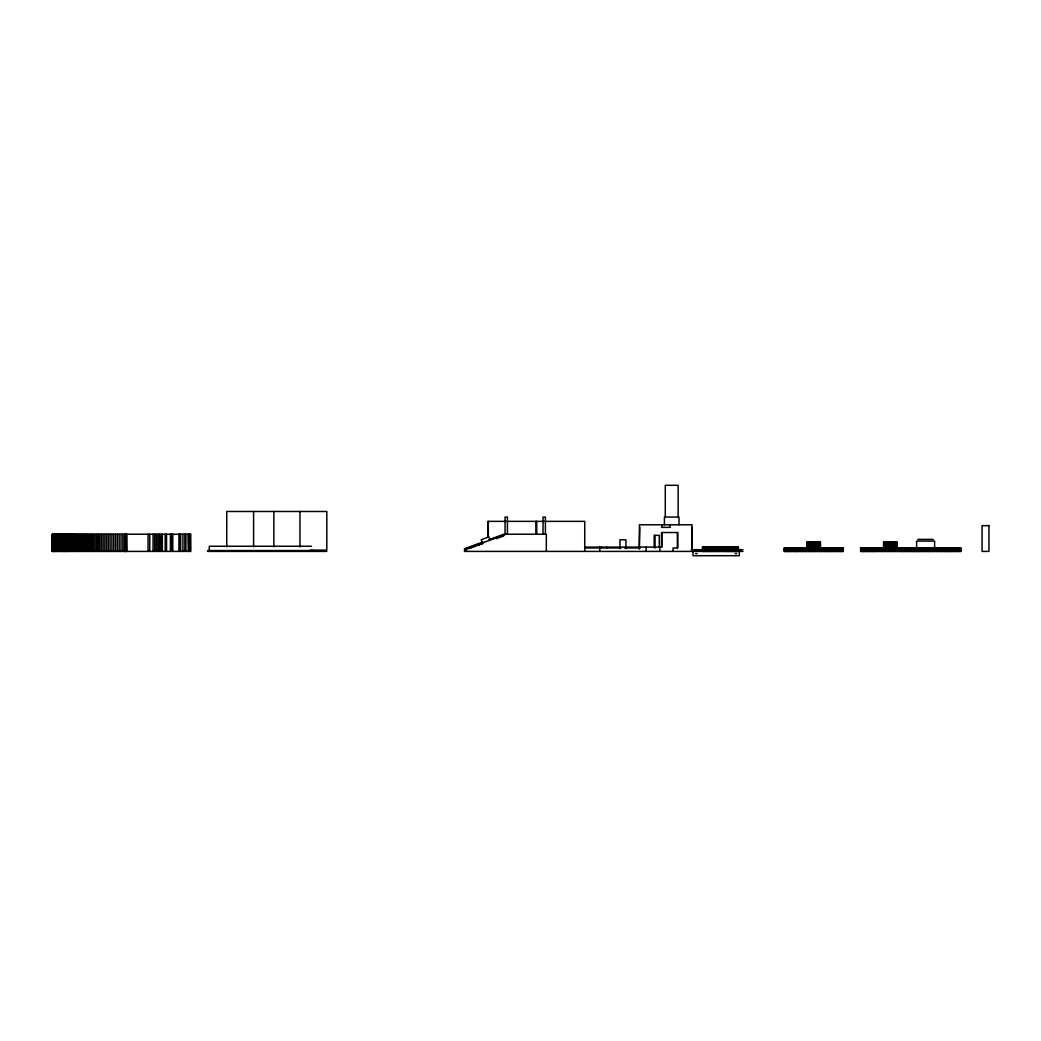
<?xml version="1.0" encoding="UTF-8"?>
<svg xmlns="http://www.w3.org/2000/svg" width="1041" height="1041" viewBox="0 0 1041 1041"><rect width="100%" height="100%" fill="white"/><g stroke="black" fill="none" stroke-linecap="round" stroke-linejoin="round"><path stroke-width="1.5" d="M482.738 542.088L464.507 548.828L464.507 551.405L743.027 551.405M488.802 539.85L504 534.228L546.33 534.228L546.33 551.405M482.282 542.647L465.574 548.828L465.574 551.405M489.869 539.85L505.054 534.228L505.054 517.065L507.422 517.065L507.422 534.228M505.991 534.228L466.511 548.828L466.511 551.405M470.285 547.904L474.761 546.291M477.754 545.211L482.23 543.597M468.151 548.828L482.907 543.506M496.193 538.717L503.584 536.05M505.64 521.359L487.891 521.359L487.891 537.169M506.394 521.359L584.743 521.359L584.743 551.405M639.786 527.371L639.148 548.828M661.464 527.371L670.04 527.371M691.823 527.371L691.823 548.828M917.889 539.381L933.322 539.381M896.808 541.958L883.536 541.958L883.536 548.75M809.729 544.534L817.432 544.534M806.944 545.393L820.217 545.393M311.48 546.252L209.293 546.252L209.28 550.546M584.561 547.111L661.92 547.111L661.92 532.524M584.873 547.969L621.139 547.969M624.392 547.969L640.02 547.969M807.868 547.969L784.198 547.969L784.198 551.405L843.314 551.405L843.314 547.969L819.644 547.969M691.263 549.687L703.677 549.687M737.145 549.687L743.027 549.687M310.556 550.116L326.809 550.116L326.822 511.482L226.756 511.482L226.743 546.889M691.51 550.116L703.326 550.116M737.496 550.116L740.672 550.116M98.674 550.715L100.066 550.715M188.278 550.715L187.966 534.228M207.575 550.546L313.198 550.546M207.575 551.405L326.809 551.405M695.635 553.552L697.197 553.552M735.128 553.552L736.677 553.552M490.077 540.123L488.88 536.896L481.228 539.719L482.425 542.947M960.153 547.969L960.153 551.405M959.867 547.969L959.867 551.405M959.737 547.969L959.737 551.405M959.516 547.969L959.451 551.405M959.177 547.969L959.282 551.405M958.878 547.969L958.878 551.405M958.605 547.969L958.605 551.405M958.332 547.969L958.332 551.405M957.915 547.969L957.915 551.405M957.629 547.969L957.629 551.405M957.33 547.969L957.33 551.405M957.043 547.969L957.043 551.405M956.77 547.969L956.77 551.405M956.523 547.969L956.354 551.405M956.276 547.969L956.185 551.405M955.807 547.969L955.807 551.405M955.534 547.969L955.534 551.405M955.235 547.969L955.235 551.405M954.948 547.969L954.948 551.405M954.688 547.969L954.688 551.405M954.428 547.969L954.428 551.405M954.194 547.969L954.194 551.405M953.972 547.969L953.972 551.405M953.855 547.969L953.855 551.405M953.569 547.969L953.569 551.405L953.426 547.969M953.14 547.969L953.283 551.405M952.918 547.969L952.918 551.405M952.632 547.969L952.632 551.405M952.359 547.969L952.359 551.405M952.099 547.969L952.099 551.405M951.851 547.969L951.851 551.405M951.63 547.969L951.63 551.405M951.409 547.969L951.409 551.405M951.032 547.969L951.032 551.405M950.771 547.969L950.875 551.405M950.498 547.969L950.667 551.405M950.329 547.969L950.277 551.405M950.212 547.969L950.108 551.405M949.847 547.969L949.847 551.405M949.561 547.969L949.561 551.405M949.301 547.969L949.301 551.405M949.054 547.969L949.054 551.405M948.819 547.969L948.819 551.405M948.611 547.969L948.611 551.405M948.403 547.969L948.403 551.405M948.052 547.969L948.052 551.405M947.739 547.969L947.739 551.405M947.492 551.405L947.466 547.969L947.245 551.405M947.089 547.969L947.232 551.405M947.011 547.969L946.907 551.405M946.594 547.969L946.594 551.405M946.347 547.969L946.347 551.405M946.087 547.969L946.087 551.405M945.84 547.969L945.84 551.405M945.618 547.969L945.618 551.405M945.397 547.969L945.397 551.405M945.202 547.969L945.202 551.405M945.02 547.969L945.02 551.405M944.681 547.969L944.681 551.405M944.408 547.969L944.239 551.405M944.174 547.969L944.07 551.405M943.901 547.969L943.901 551.405M943.64 547.969L943.601 551.405M942.73 547.969L942.73 551.405M942.508 547.969L942.508 551.405M942.261 547.969L942.261 551.405M942.04 547.969L942.04 551.405M941.832 547.969L941.832 551.405M941.637 547.969L941.637 551.405M941.454 547.969L941.454 551.405M941.285 547.969L941.285 551.405M940.999 547.969L940.999 551.405M940.752 547.969L940.752 551.405M940.596 547.969L940.543 551.405L940.491 547.969M940.27 547.969L940.27 551.405M939.893 547.969L939.893 551.405M939.516 547.969L939.581 551.405M938.566 547.969L938.566 551.405M938.37 547.969L938.37 551.405M938.149 547.969L938.149 551.405M937.954 547.969L937.954 551.405M937.772 547.969L937.772 551.405M937.603 547.969L937.603 551.405M937.434 547.969L937.29 551.405M937.043 547.969L937.043 551.405M936.835 547.969L936.835 551.405M936.653 547.969L936.614 551.405M936.575 547.969L936.393 551.405M935.989 547.969L935.989 551.405M935.586 547.969L935.586 551.405M935.43 547.969L935.325 551.405L935.234 547.969M934.623 548.607L934.623 541.099L916.601 541.099L916.601 551.405M934.193 547.969L934.011 551.405M933.829 547.969L933.829 551.405M933.66 547.969L933.66 551.405M933.504 547.969L933.361 551.405M932.892 547.969L932.723 551.405M932.619 547.969L932.515 551.405M932.476 547.969L932.32 551.405M931.916 547.969L931.916 551.405M931.5 547.969L931.5 551.405M931.37 547.969L931.227 551.405M931.135 547.969L931.031 551.405M930.823 547.969L930.901 551.405M930.745 547.969L930.745 551.405M929.509 547.969L929.665 551.405M929.366 547.969L929.366 551.405M929.092 547.969L929.223 551.405M928.871 547.969L928.975 551.405M928.624 547.969L928.78 551.405M928.494 547.969L928.416 551.405M928.299 547.969L928.364 551.405M928.143 547.969L928.143 551.405M927.726 547.969L927.726 551.405M927.297 547.969L927.297 551.405M927.115 547.969L927.089 551.405M926.919 547.969L927.05 551.405M926.75 547.969L926.815 551.405M926.581 547.969L926.49 551.405M926.269 547.969L926.386 551.405M926.152 547.969L926.152 551.405M924.955 547.969L925.059 551.405M924.72 547.969L924.837 551.405M924.473 547.969L924.551 551.405M924.408 551.405L924.291 547.969L924.07 551.405M923.914 547.969L923.914 551.405M923.497 547.969L923.497 551.405M922.951 547.969L923.068 551.405M922.794 551.405L922.82 547.969L922.599 551.405M922.43 547.969L922.339 551.405M922.235 547.969L922.118 551.405M921.988 547.969L921.988 551.405M921.858 547.969L921.701 551.405M921.558 547.969L921.558 551.405M920.4 547.969L920.478 551.405M920.309 547.969L920.309 551.405M919.723 547.969L919.723 551.405M919.502 551.405L919.502 547.969L919.281 551.405M919.242 547.969L919.047 551.405L919.034 547.969M918.813 547.969L918.813 551.405M918.448 547.969L918.552 551.405M918.266 547.969L918.318 551.405M918.071 547.969L918.123 551.405M917.863 547.969L917.876 551.405M917.694 547.969L917.681 551.405M917.368 547.969L917.368 551.405M917.121 547.969L917.121 551.405M916.9 547.969L916.9 551.405M916.757 547.969L916.757 551.405M916.262 547.969L916.262 551.405M916.015 547.969L916.015 551.405M915.755 547.969L915.755 551.405M915.507 547.969L915.507 551.405M915.273 547.969L915.273 551.405M915.052 547.969L915.052 551.405M914.636 547.969L914.636 551.405M914.271 547.969L914.401 551.405M914.141 547.969L914.141 551.405M913.894 547.969L913.959 551.405M913.764 547.969L913.764 551.405M913.517 547.969L913.53 551.405M913.269 547.969L913.269 551.405M913.022 547.969L913.022 551.405M912.801 547.969L912.801 551.405M912.58 547.969L912.58 551.405M912.189 547.969L912.189 551.405M911.838 547.969L911.838 551.405M911.539 547.969L911.448 551.405M911.369 547.969L911.369 551.405M910.693 547.969L910.693 551.405M910.459 547.969L910.459 551.405M910.211 547.969L910.211 551.405M909.99 547.969L909.99 551.405M909.769 547.969L909.769 551.405M909.561 547.969L909.561 551.405M909.196 547.969L909.196 551.405M908.871 547.969L908.871 551.405M908.598 547.969L908.598 551.405M908.364 547.969L908.364 551.405M908.181 547.969L907.973 551.405L907.934 547.969M907.57 547.969L907.752 551.405M907.44 547.969L907.492 551.405M907.323 547.969L907.114 551.405M906.893 547.969L906.893 551.405M906.672 547.969L906.672 551.405M906.451 547.969L906.256 551.405M906.073 547.969L906.073 551.405M905.735 547.969L905.735 551.405M905.449 547.969L905.449 551.405M905.202 547.969L905.202 551.405M904.993 547.969L904.993 551.405M904.824 547.969L904.772 551.405M904.72 547.969L904.525 551.405M904.108 551.405L904.108 547.969L903.913 551.405M903.835 547.969L903.77 551.405M903.627 547.969L903.614 551.405M903.12 547.969L903.12 551.405M902.911 547.969L902.911 551.405M902.716 547.969L902.716 551.405M902.521 547.969L902.352 551.405M902.183 547.969L902.183 551.405M901.883 547.969L901.883 551.405M901.636 547.969L901.636 551.405M901.259 547.969L901.428 551.405M901.116 547.969L901.064 551.405M901.025 547.969L900.829 551.405M900.374 547.969L900.374 551.405M899.918 547.969L899.84 551.405M898.799 547.969L898.799 551.405M898.63 547.969L898.448 551.405M898.292 547.969L898.292 551.405M898.006 547.969L898.136 551.405M897.758 547.969L897.758 551.405M897.55 547.969L897.381 551.405M897.251 547.969L897.134 551.405M897.095 547.969L896.952 551.405L896.73 541.958M896.626 541.958L896.522 548.75M896.353 541.958L896.405 551.405M896.236 541.958L896.184 548.75M896.041 541.958L895.924 551.405M895.689 541.958L895.676 551.405M895.416 541.958L895.455 551.405M895.286 541.958L895.325 551.405M895.169 541.958L894.974 548.75M894.805 541.958L894.805 548.75M894.687 541.958L894.596 548.75M894.401 541.958L894.505 548.75M894.102 541.958L894.271 551.405M893.998 541.958L893.985 551.405M893.816 541.958L893.855 551.405M893.516 541.958L893.633 551.405M893.295 541.958L893.438 551.405M893.204 541.958L893.061 551.405L893.009 541.958M892.788 541.958L892.749 551.405M892.371 541.958L892.514 548.75M892.215 541.958L892.267 551.405M892.072 541.958L891.942 548.75M891.825 541.958L891.773 551.405M891.617 541.958L891.577 551.405L891.33 541.958M891.122 541.958L891.096 551.405L890.979 541.958M890.81 541.958L890.706 551.405M890.615 541.958L890.615 548.75M890.315 541.958L890.315 548.75M890.029 541.958L890.172 548.75M889.6 541.958L889.639 551.405M889.482 541.958L889.326 551.405M889.196 541.958L889.248 551.405M889.001 541.958L888.936 551.405M888.728 541.958L888.806 551.405M888.624 541.958L888.572 551.405M888.272 541.958L888.402 548.75M888.129 541.958L888.077 551.405M887.83 541.958L887.973 548.75M887.596 547.969L887.596 551.405M887.413 541.958L887.387 551.405M887.335 541.958L887.192 551.405L887.088 541.958M886.932 541.958L886.906 551.405M886.529 541.958L886.711 551.405M886.359 551.405L886.333 541.958L886.073 551.405M886.034 541.958L885.943 548.75M885.748 541.958L885.657 548.75M885.54 541.958L885.54 548.75M885.37 541.958L885.37 548.75M885.175 541.958L885.019 551.405M884.798 541.958L884.772 551.405M884.655 541.958L884.733 551.405M884.499 541.958L884.525 551.405M884.199 541.958L884.199 548.75M884.108 541.958L883.939 551.405M883.718 541.958L883.822 548.75M883.471 547.969L883.288 551.405M883.249 547.969L883.093 551.405M882.963 547.969L882.963 551.405M882.794 547.969L882.794 551.405M882.586 547.969L882.586 551.405M882.339 547.969L882.208 551.405M882.052 547.969L882.052 551.405M881.896 547.969L881.896 551.405M881.714 547.969L881.545 551.405M879.957 547.969L879.957 551.405M879.476 551.405L879.085 547.969M878.916 547.969L878.708 551.405M878.448 547.969L878.448 551.405M878.162 547.969L878.162 551.405M877.992 547.969L877.992 551.405M877.628 547.969L877.823 551.405M877.433 547.969L877.433 551.405M877.225 547.969L877.225 551.405M876.743 547.969L876.717 551.405M876.314 547.969L876.34 551.405M876.288 547.969L876.301 551.405M875.819 547.969L875.676 551.405M875.624 547.969L875.52 551.405M875.351 547.969L875.351 551.405M875.143 547.969L875.143 551.405M874.895 547.969L874.895 551.405M874.609 547.969L874.609 551.405M874.271 547.969L874.271 551.405M874.089 547.969L874.089 551.405M873.88 547.969L873.88 551.405M873.672 547.969L873.672 551.405M873.451 547.969L873.451 551.405M873.23 547.969L873.23 551.405M872.852 547.969L872.852 551.405L872.644 547.969M872.475 547.969L872.436 551.405M872.371 547.969L872.228 551.405M872.163 547.969L871.981 551.405M871.746 547.969L871.746 551.405M871.473 547.969L871.473 551.405M871.148 547.969L871.148 551.405M870.783 547.969L870.783 551.405M870.575 547.969L870.575 551.405M870.354 547.969L870.354 551.405M870.133 547.969L870.133 551.405M869.886 547.969L869.886 551.405M869.716 547.969L869.651 551.405M869.547 547.969L869.573 551.405M869.326 547.969L869.17 551.405M868.975 547.969L869.053 551.405M868.806 547.969L868.897 551.405M868.506 547.969L868.506 551.405M868.155 547.969L868.155 551.405M867.765 547.969L867.765 551.405M867.543 547.969L867.543 551.405M867.309 547.969L867.309 551.405M867.075 547.969L867.075 551.405M866.815 547.969L866.815 551.405M866.58 547.969L866.58 551.405M866.45 547.969L865.943 551.405M865.709 547.969L865.709 551.405M865.292 547.969L865.292 551.405M865.071 547.969L865.071 551.405M864.837 547.969L864.837 551.405M864.55 547.969L864.59 551.405M864.381 547.969L864.225 551.405M864.069 547.969L864.082 551.405M863.744 547.969L863.913 551.405M863.588 547.969L863.588 551.405M863.444 547.969L863.444 551.405M863.223 547.969L863.223 551.405M862.976 547.969L862.976 551.405M862.742 547.969L862.742 551.405M862.455 547.969L862.468 551.405M862.247 547.969L862.221 551.405M862.078 547.969L862.026 551.405M861.792 547.969L861.896 551.405M861.558 547.969L861.558 551.405M861.297 547.969L861.297 551.405M861.102 547.969L861.076 551.405M860.842 547.969L860.842 551.405M843.08 547.969L843.08 551.405M842.872 547.969L842.82 551.405M842.624 547.969L842.624 551.405M842.377 547.969L842.377 551.405M842.13 551.405L842.13 547.969L841.896 551.405M841.701 547.969L841.648 551.405M841.453 547.969L841.453 551.405M841.193 547.969L841.193 551.405M840.946 547.969L840.946 551.405M840.712 547.969L840.712 551.405M840.49 547.969L840.334 551.405M840.178 551.405L840.178 547.969L840.009 551.405M839.853 547.969L839.697 551.405L839.593 547.969M839.332 547.969L839.332 551.405M839.085 547.969L839.085 551.405M838.851 547.969L838.851 551.405M838.63 547.969L838.63 551.405M838.226 547.969L838.226 551.405M837.979 547.969L837.979 551.405M837.862 547.969L837.862 551.405M837.602 547.969L837.55 551.405M837.354 547.969L837.354 551.405M837.107 547.969L837.107 551.405M836.847 547.969L836.847 551.405M836.613 547.969L836.613 551.405M836.378 547.969L836.378 551.405M836.17 547.969L836.17 551.405M835.767 547.969L835.767 551.405M835.429 547.969L835.429 551.405M835.129 547.969L834.856 551.405M834.544 547.969L834.492 551.405M834.44 547.969L834.283 551.405M834.036 547.969L834.036 551.405M833.802 547.969L833.802 551.405M833.568 547.969L833.568 551.405M833.36 547.969L833.36 551.405M833.151 547.969L833.151 551.405M832.774 547.969L832.774 551.405M832.462 547.969L832.462 551.405M832.175 547.969L832.175 551.405M831.954 547.969L831.954 551.405M831.759 547.969L831.642 551.405M831.59 547.969L831.551 551.405M831.343 547.969L831.278 551.405M830.692 547.969L830.692 551.405M830.484 547.969L830.484 551.405M830.25 547.969L830.25 551.405M830.041 547.969L830.041 551.405M829.846 547.969L829.846 551.405M829.651 547.969L829.651 551.405M829.313 547.969L829.313 551.405M829.026 547.969L829.026 551.405M828.779 547.969L828.779 551.405M828.584 551.405L828.415 547.969L828.181 551.405M828.102 547.969L828.102 551.405M827.634 547.969L827.556 551.405M827.426 547.969L827.491 551.405M827.27 547.969L827.205 551.405M826.697 547.969L826.697 551.405M826.502 547.969L826.502 551.405M826.294 547.969L826.294 551.405M826.112 547.969L826.112 551.405M825.929 547.969L825.929 551.405M825.773 547.969L825.773 551.405M825.474 547.969L825.474 551.405M825.227 547.969L825.227 551.405M825.019 547.969L825.019 551.405M824.836 547.969L824.706 551.405M824.654 547.969L824.485 551.405M824.42 547.969L824.42 551.405M823.965 547.969L823.965 551.405M823.457 547.969L823.47 551.405M823.392 547.969L823.392 551.405M822.377 547.969L822.377 551.405M822.208 547.969L822.208 551.405M822.039 547.969L822.039 551.405M821.87 547.969L821.726 551.405M821.583 547.969L821.583 551.405M821.336 547.969L821.336 551.405M821.141 547.969L821.141 551.405M820.972 547.969L820.828 551.405M820.724 547.969L820.607 551.405L820.399 541.958L807.113 541.958L807.126 551.405M820.308 541.958L820.217 551.405M820.113 541.958L819.983 551.405L819.918 541.958M819.592 541.958L819.592 551.405M819.28 541.958L819.41 551.405M819.137 541.958L819.098 551.405M819.007 541.958L818.955 551.405M818.76 541.958L818.694 551.405L818.551 541.958M818.265 541.958L818.382 551.405M818.096 541.958L818.005 551.405M817.784 541.958L817.914 551.405M817.588 541.958L817.706 551.405M817.51 551.405L817.406 541.958L817.315 551.405M817.042 541.958L817.055 551.405M816.795 541.958L816.86 551.405M816.612 545.393L816.665 551.405M816.092 541.958L816.092 544.677M815.949 541.958L815.949 544.677M815.91 545.393L815.91 551.405M815.793 541.958L815.65 544.677M815.767 545.393L815.623 551.405M815.532 541.958L815.402 544.677M815.48 551.405L815.48 545.393L815.233 551.405M815.298 541.958L815.207 544.677M815.038 541.958L815.116 544.677M815.116 545.393L814.934 551.405L814.739 545.393M814.726 541.958L814.739 544.677L814.556 541.958M814.556 545.393L814.556 551.405M814.452 541.958L814.387 544.677M814.374 545.393L814.426 551.405M814.27 541.958L814.205 544.677M814.218 551.405L814.153 545.393L814.023 551.405M813.893 541.958L813.893 544.677M813.75 541.958L813.75 544.677M813.724 545.393L813.724 551.405M813.62 541.958L813.62 544.677M813.581 545.393L813.437 551.405M813.307 541.958L813.242 544.677M813.008 541.958L813.06 544.677M813.138 551.405L813.008 545.393L812.878 551.405M812.8 544.677L812.787 541.958L812.592 544.677M812.644 545.393L812.566 551.405M812.474 541.958L812.396 544.677M812.5 545.393L812.409 551.405M812.214 541.958L812.305 544.677M812.123 545.393L812.292 551.405M811.98 541.958L812.11 544.677M812.032 545.393L811.928 551.405M811.72 541.958L811.863 544.677M811.811 545.393L811.811 551.405M811.564 541.958L811.564 544.677L811.251 541.958M811.538 545.393L811.681 551.405M811.381 545.393L811.381 551.405M811.225 541.958L811.186 544.677M811.238 545.393L811.238 551.405M810.822 541.958L810.913 544.677M810.64 541.958L810.718 544.677M810.471 541.958L810.536 551.405M810.275 541.958L810.379 551.405M810.106 541.958L810.015 551.405M809.924 541.958L809.742 551.405L809.625 541.958M809.338 541.958L809.338 551.405M809.247 541.958L809.156 551.405M808.961 541.958L808.948 551.405M808.753 541.958L808.779 551.405M808.506 541.958L808.454 551.405L808.232 541.958M808.076 541.958L808.05 551.405M807.92 541.958L807.894 551.405M807.751 541.958L807.569 551.405M807.413 541.958L807.387 551.405M807.204 541.958L807.217 551.405M806.684 547.969L806.541 551.405M806.372 547.969L806.372 551.405M806.176 547.969L806.176 551.405M805.929 547.969L805.929 551.405M805.786 547.969L805.63 551.405M805.474 547.969L805.474 551.405M805.305 547.969L805.305 551.405M805.135 547.969L805.135 551.405M804.107 547.969L804.107 551.405M804.016 547.969L804.055 551.405M803.548 547.969L803.548 551.405M803.092 547.969L803.053 551.405M802.806 547.969L802.949 551.405M802.676 547.969L802.676 551.405M802.494 547.969L802.494 551.405M802.286 547.969L802.286 551.405M802.038 547.969L802.038 551.405M801.739 547.969L801.739 551.405M801.583 547.969L801.583 551.405M801.401 547.969L801.401 551.405M801.219 547.969L801.219 551.405M801.01 547.969L801.01 551.405M800.815 547.969L800.815 551.405M799.813 547.969L799.904 551.405M799.397 547.969L799.358 551.405M799.293 547.969L799.15 551.405M799.098 547.969L798.928 551.405M798.733 547.969L798.733 551.405M798.486 547.969L798.486 551.405M798.2 547.969L798.2 551.405M797.861 547.969L797.861 551.405M797.666 547.969L797.666 551.405M797.471 547.969L797.471 551.405M797.263 547.969L797.263 551.405M797.029 547.969L797.029 551.405M796.82 547.969L796.859 551.405M796.612 547.969L796.612 551.405M796.352 547.969L796.43 551.405M796.17 547.969L796.235 551.405M796.053 547.969L795.923 551.405M795.818 547.969L795.753 551.405M795.558 547.969L795.558 551.405M795.337 547.969L795.337 551.405M795.051 547.969L795.051 551.405M794.738 547.969L794.738 551.405M794.361 547.969L794.361 551.405M794.153 547.969L794.153 551.405M793.945 547.969L793.945 551.405M793.71 547.969L793.71 551.405M793.463 547.969L793.463 551.405M793.229 547.969L793.229 551.405M792.656 547.969L792.63 551.405M792.474 547.969L792.383 551.405M792.084 547.969L792.084 551.405M791.746 547.969L791.746 551.405M791.342 547.969L791.342 551.405M791.134 547.969L791.134 551.405M790.9 547.969L790.9 551.405M790.666 547.969L790.666 551.405M790.405 547.969L790.405 551.405M790.158 547.969L790.158 551.405M789.651 547.969L789.651 551.405M789.533 547.969L789.533 551.405M789.286 547.969L789.286 551.405M788.883 547.969L788.883 551.405M788.662 547.969L788.662 551.405M788.414 547.969L788.414 551.405M788.18 547.969L788.18 551.405M787.907 547.969L787.907 551.405M787.66 547.969L787.66 551.405M787.438 547.969L787.503 551.405M787.334 551.405L787.334 547.969L787.022 551.405M786.801 547.969L786.801 551.405M786.567 547.969L786.567 551.405M786.41 551.405L786.319 547.969L786.241 551.405M786.046 547.969L786.059 551.405M785.669 547.969L785.864 551.405M785.474 547.969L785.617 551.405M785.382 547.969L785.317 551.405M785.122 547.969L785.109 551.405M784.888 547.969L784.901 551.405M784.693 547.969L784.667 551.405M784.42 547.969L784.485 551.405M739.331 551.405L739.331 555.699L692.981 555.699L692.981 551.405M738.433 551.405L738.433 547.111L702.493 547.111L702.493 551.405M738.121 547.111L737.952 551.405M737.861 547.111L737.861 551.405M737.575 547.111L737.64 551.405M737.327 547.111L737.327 551.405M737.041 547.111L737.041 551.405M736.781 547.111L736.703 551.405M736.625 547.111L736.547 551.405M736.377 547.111L736.377 551.405M736.065 547.111L736.065 551.405M735.779 547.111L735.779 551.405M735.519 547.111L735.519 551.405M735.284 547.111L735.245 551.405M735.089 547.111L735.089 551.405M734.764 547.111L734.751 551.405M734.621 547.111L734.478 551.405M734.465 547.111L734.439 551.405M734.126 547.111L734.126 551.405M733.84 547.111L733.84 551.405M733.593 547.111L733.593 551.405M733.385 547.111L733.189 551.405M733.033 547.111L733.033 551.405M732.89 547.111L732.786 551.405M732.695 547.111L732.617 551.405M732.422 547.111L732.448 551.405M732.174 547.111L732.174 551.405M731.875 547.111L731.875 551.405M731.589 547.111L731.589 551.405M731.329 547.111L731.329 551.405M731.107 547.111L731.107 551.405M730.912 547.111L730.912 551.405M730.743 547.111L730.6 551.405M730.483 547.111L730.483 551.405M730.288 547.111L730.235 551.405M730.053 547.111L730.027 551.405M729.78 547.111L729.741 551.405M729.598 547.111L729.533 551.405M729.299 547.111L729.377 551.405M729.09 547.111L729.09 551.405M728.817 547.111L728.817 551.405M728.557 547.111L728.557 551.405M728.336 547.111L728.336 551.405M728.14 547.111L727.971 551.405M727.841 547.111L727.841 551.405M727.711 547.111L727.62 551.405M727.321 547.111L727.399 551.405M727.295 547.111L727.165 551.405M726.839 547.111L726.839 551.405M725.616 547.111L725.616 551.405M725.395 547.111L725.395 551.405M725.187 547.111L725.187 551.405M725.004 547.111L725.004 551.405M724.848 551.405L724.848 547.111L724.523 551.405M724.315 551.405L724.289 547.111L724.081 551.405M723.716 547.111L723.716 551.405M723.365 547.111L722.857 551.405M722.753 547.111L722.753 551.405M721.933 547.111L721.933 551.405M721.751 547.111L721.751 551.405M721.465 547.111L721.595 551.405M721.361 551.405L720.971 547.111M720.463 547.111L720.463 551.405M720.099 547.111L719.943 551.405L719.93 547.111M719.565 547.111L719.643 551.405M719.318 547.111L719.448 551.405M719.162 547.111L719.162 551.405M718.993 547.111L718.993 551.405M718.056 547.111L718.173 551.405M717.965 551.405L717.796 547.111L717.73 551.405M717.197 547.111L717.197 551.405M716.846 551.405L716.715 547.111L716.572 551.405M716.312 547.111L716.403 551.405M716.208 547.111L716.078 551.405M715.922 547.111L715.922 551.405M715.74 547.111L715.74 551.405M715.531 547.111L715.531 551.405M715.297 547.111L715.297 551.405M714.542 547.111L714.529 551.405L714.425 547.111M714.087 547.111L714.087 551.405M713.749 547.111L713.658 551.405M713.566 547.111L713.632 551.405M713.293 547.111L713.293 551.405L713.085 547.111M712.942 547.111L712.942 551.405M712.578 547.111L712.773 551.405M712.356 547.111L712.356 551.405M712.109 547.111L712.109 551.405M711.836 547.111L711.836 551.405M711.497 547.111L711.12 551.405M710.951 547.111L710.847 551.405L710.808 547.111M710.443 547.111L710.443 551.405M710.326 547.111L710.326 551.405M710.183 547.111L710.014 551.405M709.819 547.111L709.819 551.405M709.598 547.111L709.598 551.405M709.337 547.111L709.337 551.405M709.051 547.111L709.051 551.405M708.752 547.111L708.752 551.405M708.322 547.111L708.244 551.405M708.127 547.111L708.023 551.405M707.893 547.111L707.893 551.405M707.737 547.111L707.737 551.405M707.542 547.111L707.542 551.405M707.32 547.111L707.32 551.405M707.073 547.111L707.073 551.405M706.8 547.111L706.8 551.405M706.488 547.111L706.305 551.405M706.162 547.111L706.149 551.405M705.993 547.111L706.006 551.405M705.681 547.111L705.837 551.405M705.408 547.111L705.408 551.405M705.147 547.111L705.147 551.405M704.861 547.111L704.861 551.405M704.536 547.111L704.536 551.405M703.872 547.111L703.885 551.405M703.599 547.111L703.599 551.405M703.287 547.111L703.287 551.405M702.805 547.111L702.779 551.405M692.044 551.405L692.044 524.794L639.447 524.794L639.486 548.828M679.005 524.794L679.005 517.065L664.418 517.065L664.418 524.794M678.133 517.065L678.133 485.301L665.277 485.301L665.277 517.065M677.366 532.524L677.366 547.969M673.072 551.405L673.072 547.969L677.795 547.969L677.795 532.524L661.49 532.524L661.49 547.111M669.779 524.794L669.779 527.371M661.751 524.794L661.751 527.371M659.851 547.111L659.851 551.405M659.265 547.111L659.265 535.347L654.177 535.347L654.177 547.111M655.049 535.347L655.049 548.191M646.123 547.111L646.123 551.405M625.94 548.633L625.94 539.785L619.942 539.785L619.942 548.633M606.552 547.111L606.552 547.969M601.542 547.111L601.542 547.969M599.759 547.111L599.759 551.405M545.406 534.228L545.406 517.065L543.038 517.065L543.038 534.228M536.74 521.359L536.74 534.007M535.881 521.359L535.881 534.007M488.32 521.359L488.32 537.169M299.964 511.482L299.964 546.889M273.861 511.482L273.861 546.889M253.601 511.482L253.601 546.889M190.555 534.228L190.555 551.405M190.165 551.405L190.178 534.228L190.035 551.405M189.358 534.228L189.007 550.715L189.007 534.228M189.202 534.228L189.202 550.715M185.923 534.228L185.923 550.715M184.843 534.228L184.843 550.715M182.93 534.228L182.93 550.715M180.666 534.228L180.666 550.715M179.82 534.228L179.82 550.715M178.948 534.228L178.948 550.715M172.78 534.228L172.78 550.715M171.609 534.228L171.609 550.715M170.399 534.228L170.399 550.715M166.547 534.228L166.547 550.715M165.181 534.228L165.181 550.715M162.344 534.228L162.344 550.715M160.887 534.228L160.887 550.715M159.377 534.228L159.377 550.715M157.855 534.228L157.855 550.715M156.293 534.228L156.293 550.715M154.706 534.228L154.706 550.715M153.079 534.228L153.079 550.715M149.774 534.228L149.774 550.715M148.069 534.228L148.069 550.715M126.781 534.228L126.781 551.405M126.364 534.228L126.573 551.405M126.156 534.228L126.156 551.405M125.948 534.228L125.948 551.405M125.74 534.228L125.74 551.405M125.532 534.228L125.532 551.405M125.323 534.228L125.323 551.405M125.115 534.228L125.115 551.405M124.92 534.228L124.92 551.405M124.712 534.228L124.712 551.405M124.517 534.228L124.517 551.405M122.864 534.228L122.864 551.405M121.016 534.228L121.016 551.405M119.168 534.228L119.168 551.405M117.334 534.228L117.334 551.405M115.512 534.228L115.512 551.405M113.69 534.228L113.69 551.405M111.894 534.228L111.894 551.405M110.099 534.228L110.099 551.405M108.329 534.228L108.329 551.405M106.572 534.228L106.572 551.405M104.842 534.228L104.842 551.405M103.137 534.228L103.137 551.405M101.445 534.228L101.445 551.405M99.793 534.228L99.793 551.405M98.388 534.228L98.388 551.405M98.153 534.228L98.153 551.405M96.54 534.228L96.54 551.405M94.965 534.228L94.965 551.405M93.417 534.228L93.417 551.405M91.907 534.228L91.907 551.405M90.424 534.228L90.424 551.405M88.966 534.228L88.966 551.405M87.561 534.228L87.561 551.405M86.182 534.228L86.182 551.405M84.842 534.228L84.842 551.405M83.54 534.228L83.54 551.405M82.278 534.228L82.278 551.405M81.055 534.228L81.055 551.405M79.871 534.228L79.871 551.405M78.726 534.228L78.726 551.405M77.633 534.228L77.633 551.405M76.566 534.228L76.566 551.405M75.551 534.228L75.551 551.405M74.575 534.228L74.575 551.405M73.638 534.228L73.638 551.405M72.753 534.228L72.753 551.405M71.907 534.228L71.907 551.405M71.1 534.228L71.1 551.405M70.333 534.228L70.333 551.405M69.604 534.228L69.604 551.405M68.927 534.228L68.927 551.405M68.277 534.228L68.277 551.405M67.678 534.228L67.678 551.405M67.118 534.228L67.118 551.405M66.585 534.228L66.585 551.405M66.103 534.228L66.103 551.405M65.648 534.228L65.648 551.405M65.245 534.228L65.245 551.405M64.854 534.228L64.854 551.405M64.516 534.228L64.516 551.405M64.204 534.228L64.204 551.405M63.93 534.228L63.93 551.405M63.683 534.228L63.683 551.405M63.267 534.228L63.462 551.405M63.111 534.228L63.111 551.405M62.967 534.228L62.59 551.405M62.213 534.228L62.213 551.405M61.367 534.228L61.367 551.405M60.56 534.228L60.56 551.405M59.792 534.228L59.792 551.405M59.064 534.228L59.064 551.405M58.387 534.228L58.387 551.405M57.736 534.228L57.736 551.405M57.138 534.228L57.138 551.405M56.578 534.228L56.578 551.405M56.045 534.228L56.045 551.405M55.563 534.228L55.563 551.405M55.108 534.228L55.108 551.405M54.705 534.228L54.705 551.405M54.314 534.228L54.314 551.405M53.976 534.228L53.976 551.405M53.664 534.228L53.664 551.405M53.39 534.228L53.39 551.405M53.143 534.228L53.143 551.405M52.922 534.228L52.922 551.405M52.727 534.228L52.727 551.405M52.505 551.405L52.453 534.228L52.206 551.405M988.95 525.653L982.079 525.653L982.079 551.405L988.95 551.405L988.95 525.653M190.542 534.228L52.063 534.228L52.063 551.405L190.542 551.405L190.451 534.228M960.791 547.969L860.621 547.969L860.621 551.405L960.791 551.405L960.791 547.969M960.57 551.405L960.544 547.969L960.427 551.405M933.217 551.405L933.217 547.969L933.1 551.405M880.491 551.405L880.53 547.969L880.413 551.405M726.462 551.405L726.501 547.111L726.436 551.405M704.145 551.405L704.21 547.111L704.093 551.405M703.052 551.405L703.078 547.111L702.974 551.405"/></g></svg>
